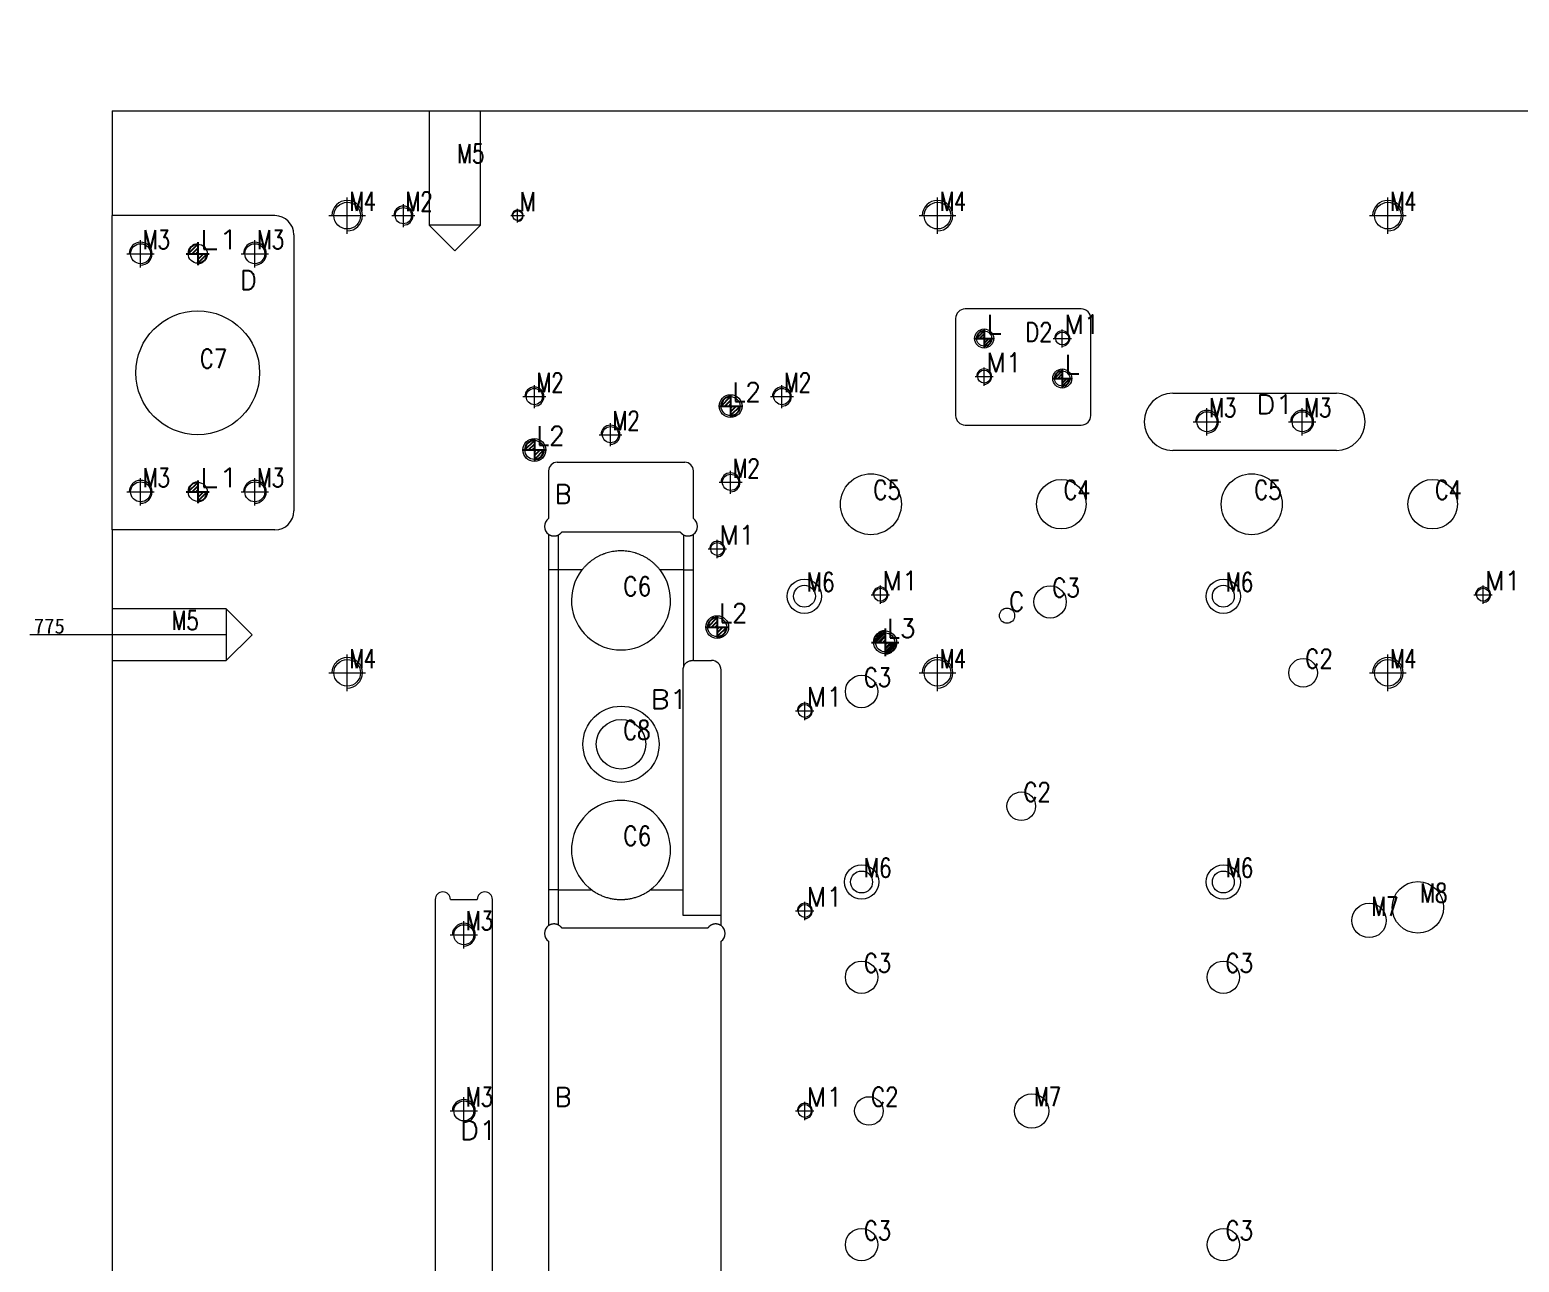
# Model space of a CAD drawing. Header units: millimetres. Extents: x 10479 to 12900, y 31305 to 32703.
# Drawn here: x 10483 to 11265, y 31952 to 32599 of the extents above; entities that cross this region are included whole.
import ezdxf

# ---------------------------------------------------------------- set-up
doc = ezdxf.new("R2010")
doc.units = ezdxf.units.MM
doc.linetypes.add('CENTER', pattern=[0])
doc.linetypes.add('DASHED', pattern=[0])
for name, color, linetype in [('dim', 4, 'Continuous'), ('LP', 7, 'Continuous'), ('LP_O', 40, 'Continuous')]:
    doc.layers.add(name, color=color, linetype=linetype)
doc.styles.add('_PUG_ERP', font='txt')
doc.styles.add('chinesef_fs', font='txt.shx', dxfattribs={"bigfont": 'gbcbig.shx'})
doc.dimstyles.new('_PUG_ERP', dxfattribs={"dimtxt": 8, "dimasz": 1.5, "dimexe": 0.5, "dimexo": 0.5, "dimgap": 0.5, "dimtad": 1, "dimtxsty": '_PUG_ERP', "dimblk": 'CLOSEDBLANK', "dimcen": 0, "dimclrd": 4, "dimclre": 4, "dimclrt": 3, "dimazin": 3, "dimtfac": 1, "dimtmove": 0, "dimatfit": 3, "dimldrblk": 'CLOSEDBLANK', "dimlwd": 9, "dimlwe": 9})

# ---------------------------------------------------------------- blocks, each defined once
blk = doc.blocks.new('*D735')
at = {"layer": 'Defpoints', "color": 0}
for p in [(11926.17, 32556), (11941.17, 32556), (10526.17, 31506)]:
    blk.add_point(p, dxfattribs=at)
at = {"layer": 'dim', "color": 4, "lineweight": 9}
blk.add_line((11926.67, 32556), (11968.72, 32556), dxfattribs=at)
at = {"layer": 'dim', "color": 3, "lineweight": 13, "insert": (11955.19, 32560.5), "char_height": 8, "attachment_point": 5, "style": '_PUG_ERP'}
blk.add_mtext('1050', dxfattribs=at)
blk = doc.blocks.new('_ClosedBlank')
blk = doc.blocks.new('*D738')
at = {"layer": 'Defpoints', "color": 0}
for p in [(11926.17, 32571), (11926.17, 32556), (10526.17, 31506)]:
    blk.add_point(p, dxfattribs=at)
at = {"layer": 'dim', "color": 4, "lineweight": 9}
blk.add_line((11926.17, 32556.5), (11926.17, 32598.55), dxfattribs=at)
at = {"layer": 'dim', "color": 3, "lineweight": 13, "insert": (11921.67, 32585.02), "char_height": 8, "attachment_point": 5, "rotation": 90, "style": '_PUG_ERP'}
blk.add_mtext('1400', dxfattribs=at)
blk = doc.blocks.new('pg_hx_L0')
at = {"color": 230}
for p, q in [((-0.6, 0), (0.6, 0)), ((-0.5, -0.003), (0, 0.497)), ((-0.3, 0), (0, 0.3)), ((-0.1, 0), (0, 0.1)), ((0, 0.6), (0, -0.6)), ((0.5, 0.003), (0, -0.497)), ((0.1, 0), (0, -0.1)), ((0.3, 0), (0, -0.3))]:
    blk.add_line(p, q, dxfattribs=at)
for start, end in [(90, 180), (270, 0)]:
    blk.add_arc((0, 0), 0.5, start, end, dxfattribs=at)
blk = doc.blocks.new('pg_hx_LLL0')
blk.add_blockref('pg_hx_L0', (0, 0))
blk = doc.blocks.new('*D746')
at = {"layer": 'Defpoints', "color": 0}
for p in [(10504.04, 32281), (10586.17, 32281), (10526.17, 31506)]:
    blk.add_point(p, dxfattribs=at)
at = {"layer": 'dim', "color": 4, "lineweight": 9}
blk.add_line((10585.67, 32281), (10482.97, 32281), dxfattribs=at)
at = {"layer": 'dim', "color": 3, "lineweight": 13, "insert": (10493.26, 32285.5), "char_height": 8, "attachment_point": 5, "style": '_PUG_ERP'}
blk.add_mtext('775', dxfattribs=at)

msp = doc.modelspace()

# ---------------------------------------------------------------- linework, layer by layer
at = {"layer": 'LP', "color": 135, "linetype": 'Continuous', "lineweight": 18}
for p, q in [((10526.169, 32556), (11926.169, 32556)), ((10526.169, 32556), (10526.169, 32501)), ((10526.169, 32336), (10526.169, 32501)), ((10526.169, 32336), (10526.169, 31716))]:
    msp.add_line(p, q, dxfattribs=at)
at = {"layer": 'LP', "color": 5, "linetype": 'DASHED', "lineweight": 13, "ltscale": 1.505081}
for p, q in [((10692.666, 32556), (10692.666, 32496)), ((10719.672, 32496), (10719.672, 32556)), ((10692.666, 32496), (10706.169, 32482.497)), ((10719.672, 32496), (10692.666, 32496)), ((10706.169, 32482.497), (10719.672, 32496)), ((10586.169, 32294.503), (10526.169, 32294.503)), ((10599.672, 32281), (10586.169, 32294.503)), ((10586.169, 32294.503), (10586.169, 32267.497)), ((10586.169, 32267.497), (10599.672, 32281)), ((10526.169, 32267.497), (10586.169, 32267.497))]:
    msp.add_line(p, q, dxfattribs=at)
at = {"layer": 'LP', "color": 31, "linetype": 'Continuous', "lineweight": 18}
for p, q in [((10611.669, 32501), (10526.169, 32501)), ((10621.669, 32491), (10621.669, 32346)), ((10969.17, 32447), (10969.17, 32396.05)), ((11035.17, 32452), (10974.17, 32452)), ((11040.17, 32396.05), (11040.17, 32447)), ((10974.17, 32391.05), (11035.17, 32391.05)), ((10755.449, 32367), (10755.449, 32341.952)), ((10759.949, 32371.5), (10826.949, 32371.5)), ((10831.449, 32341.952), (10831.449, 32367)), ((10611.669, 32336), (10526.169, 32336)), ((10755.449, 32333.705), (10755.449, 32128.295)), ((10760.449, 32333.325), (10760.449, 32315)), ((10762.401, 32335), (10824.498, 32335)), ((10826.449, 32315), (10826.449, 32333.325)), ((10831.449, 32267.5), (10831.449, 32333.705)), ((10760.449, 32315), (10755.449, 32315)), ((10826.449, 32315), (10831.449, 32315)), ((10831.449, 32267.5), (10830.969, 32267.5)), ((10831.449, 32267.5), (10840.969, 32267.5)), ((10825.969, 32262.5), (10825.969, 32147)), ((10845.969, 32128.295), (10845.969, 32262.5)), ((10760.449, 32147), (10755.449, 32147)), ((10760.449, 32147), (10760.449, 32128.675)), ((10825.969, 32147), (10825.969, 32133.771)), ((10825.969, 32133.771), (10845.969, 32133.771)), ((10839.018, 32127), (10762.401, 32127)), ((10755.449, 32120.048), (10755.449, 31941.952)), ((10845.969, 31981), (10845.969, 32120.048)), ((10845.969, 31941.952), (10845.969, 31981))]:
    msp.add_line(p, q, dxfattribs=at)
at = {"layer": 'LP', "color": 2, "linetype": 'Continuous', "lineweight": 18}
for p, q in [((11083.169, 32407.784), (11169.169, 32407.784)), ((11169.169, 32377.784), (11083.169, 32377.784)), ((10695.899, 32142.02), (10695.899, 31919.98)), ((10703.899, 32142.02), (10717.939, 32142.02)), ((10725.939, 31919.98), (10725.939, 32142.02))]:
    msp.add_line(p, q, dxfattribs=at)
at = {"layer": 'LP', "color": 155, "linetype": 'Continuous', "lineweight": 18}
for p, q in [((10772.955, 32315), (10760.449, 32315)), ((10760.449, 32315), (10760.449, 32147)), ((10826.449, 32315), (10813.943, 32315)), ((10826.449, 32264.638), (10826.449, 32315)), ((10760.449, 32147), (10778.119, 32147)), ((10808.779, 32147), (10825.969, 32147))]:
    msp.add_line(p, q, dxfattribs=at)
at = {"layer": 'LP', "color": 30, "linetype": 'DASHED', "lineweight": 13, "ltscale": 1.505081}
for centre, radius in [((10649.669, 32501), 7.003), ((10959.669, 32501), 7.003), ((11196.169, 32501), 7.003), ((10984.17, 32436.5), 5), ((11025.17, 32415.5), 5), ((10850.999, 32401), 6), ((10747.949, 32378), 6), ((10889.785, 32301.2), 9), ((11109.785, 32301.2), 9), ((10843.969, 32284.997), 6), ((10649.669, 32261), 7.003), ((10959.669, 32261), 7.003), ((11196.169, 32261), 7.003), ((10793.449, 32223.5), 20), ((10919.785, 32151.2), 9), ((11109.785, 32151.2), 9)]:
    msp.add_circle(centre, radius, dxfattribs=at)
at = {"layer": 'LP', "color": 42, "linetype": 'Continuous', "lineweight": 18}
for centre, radius in [((10679.151, 32501), 4.253), ((10739.151, 32501), 2.603), ((10541.169, 32481), 5.253), ((10601.169, 32481), 5.253), ((10571.169, 32418.5), 32.5), ((11025.17, 32436.5), 3.403), ((10984.17, 32416.5), 3.403), ((10747.949, 32406), 4.253), ((10877.949, 32406), 4.253), ((11101.169, 32392.784), 5.253), ((11151.169, 32392.784), 5.253), ((10787.949, 32386), 4.253), ((10541.169, 32356), 5.253), ((10601.169, 32356), 5.253), ((10850.999, 32360.995), 4.253), ((10924.669, 32349.514), 16), ((11024.669, 32349.514), 13), ((11124.669, 32349.514), 16), ((11219.669, 32349.514), 13), ((10843.969, 32326), 3.403), ((10889.785, 32301.2), 5.753), ((10929.694, 32302.011), 3.403), ((11018.8, 32298.243), 8.5), ((11109.785, 32301.2), 5.753), ((11246.164, 32302.011), 3.403), ((10996.167, 32291), 4), ((11151.669, 32260.996), 7.5), ((10919.785, 32251.2), 8.5), ((10889.969, 32241.001), 3.403), ((10793.449, 32223.5), 13), ((11003.635, 32191), 7.5), ((10919.785, 32151.2), 5.753), ((11109.785, 32151.2), 5.753), ((11211.92, 32137.877), 13.504), ((11186.321, 32131), 9.004), ((10889.969, 32136), 3.403), ((10710.899, 32123.5), 5.253), ((10919.785, 32101.2), 8.5), ((11109.785, 32101.2), 8.5), ((10923.635, 32031), 7.5), ((11009.151, 32031), 9.004), ((10710.899, 32031), 5.253), ((10889.969, 32031), 3.403), ((10919.785, 31960.8), 8.5), ((11109.785, 31960.8), 8.5)]:
    msp.add_circle(centre, radius, dxfattribs=at)
at = {"layer": 'LP', "color": 30, "linetype": 'DASHED', "lineweight": 13, "ltscale": 1.505081}
for centre in [(10649.669, 32501), (10959.669, 32501), (11196.169, 32501), (10649.669, 32261), (10959.669, 32261), (11196.169, 32261)]:
    msp.add_arc(centre, 8, 270, 180, dxfattribs=at)
at = {"layer": 'LP', "color": 31, "linetype": 'Continuous', "lineweight": 18}
for centre, radius, start, end in [((10611.669, 32491), 10, 0, 90), ((10974.17, 32447), 5, 90, 180), ((11035.17, 32447), 5, 0, 90), ((10974.17, 32396.05), 5, 180, 270), ((11035.17, 32396.05), 5, 270, 0), ((10759.949, 32367), 4.5, 90, 180), ((10826.949, 32367), 4.5, 0, 90), ((10611.669, 32346), 10, 270, 0), ((10758.278, 32337.828), 5, 124.449912, 235.550088), ((10828.621, 32337.828), 5, 304.449902, 55.550098), ((10793.449, 32299), 26, 142.020128, 37.979872), ((10840.969, 32262.5), 5, 0, 90), ((10830.969, 32262.5), 5, 154.688935, 180), ((10793.449, 32168), 26, 306.128927, 233.871073), ((10758.278, 32124.172), 5, 124.449902, 235.550098), ((10843.141, 32124.172), 5, 304.449902, 55.550098)]:
    msp.add_arc(centre, radius, start, end, dxfattribs=at)
at = {"layer": 'LP', "color": 42, "linetype": 'Continuous', "lineweight": 13}
for centre, radius in [((10679.151, 32501), 5), ((10739.151, 32501), 3), ((10541.169, 32481), 6), ((10601.169, 32481), 6), ((11025.17, 32436.5), 4), ((10984.17, 32416.5), 4), ((10747.949, 32406), 5), ((10877.949, 32406), 5), ((11101.169, 32392.784), 6), ((11151.169, 32392.784), 6), ((10787.949, 32386), 5), ((10541.169, 32356), 6), ((10601.169, 32356), 6), ((10850.999, 32360.995), 5), ((10843.969, 32326), 4), ((10929.694, 32302.011), 4), ((11246.164, 32302.011), 4), ((10889.969, 32241.001), 4), ((10889.969, 32136), 4), ((10710.899, 32123.5), 6), ((10710.899, 32031), 6), ((10889.969, 32031), 4)]:
    msp.add_arc(centre, radius, 270, 180, dxfattribs=at)
at = {"layer": 'LP', "color": 2, "linetype": 'Continuous', "lineweight": 18}
for centre, radius, start, end in [((11083.169, 32392.784), 15, 90, 180), ((11169.169, 32392.784), 15, 0, 90), ((11083.169, 32392.784), 15, 180, 270), ((11169.169, 32392.784), 15, 270, 0), ((10699.899, 32142.02), 4, 0, 179.999999), ((10721.939, 32142.02), 4, 0, 179.999956)]:
    msp.add_arc(centre, radius, start, end, dxfattribs=at)
at = {"layer": 'LP', "color": 31, "linetype": 'Continuous', "lineweight": 18}
for points, knots in [([(10755.449, 32333.705), (10755.449, 32333.705), (10755.455, 32333.701), (10755.481, 32333.683), (10755.501, 32333.67), (10755.555, 32333.635), (10755.589, 32333.613), (10755.652, 32333.573), (10755.675, 32333.559), (10755.712, 32333.537), (10755.725, 32333.529), (10755.753, 32333.513), (10755.767, 32333.504), (10755.84, 32333.462), (10755.907, 32333.425), (10756.056, 32333.348), (10756.139, 32333.308), (10756.321, 32333.226), (10756.421, 32333.185), (10756.636, 32333.104), (10756.752, 32333.065), (10756.906, 32333.02), (10756.938, 32333.011), (10757.002, 32332.994), (10757.099, 32332.969), (10757.199, 32332.946), (10757.403, 32332.904), (10757.545, 32332.88), (10757.837, 32332.846), (10757.987, 32332.834), (10758.295, 32332.826), (10758.452, 32332.829), (10758.69, 32332.845), (10758.77, 32332.852), (10758.929, 32332.87), (10759.009, 32332.882), (10759.247, 32332.921), (10759.404, 32332.954), (10759.714, 32333.037), (10759.867, 32333.085), (10760.164, 32333.195), (10760.309, 32333.257), (10760.449, 32333.325)], [0, 0, 0, 0, 0.0625, 0.0625, 0.125, 0.125, 0.1875, 0.1875, 0.21875, 0.21875, 0.234375, 0.234375, 0.25, 0.25, 0.3125, 0.3125, 0.375, 0.375, 0.4375, 0.4375, 0.5, 0.5, 0.515625, 0.515625, 0.53125, 0.5625, 0.5625, 0.625, 0.625, 0.6875, 0.6875, 0.75, 0.75, 0.78125, 0.78125, 0.8125, 0.8125, 0.875, 0.875, 0.9375, 0.9375, 1, 1, 1, 1]), ([(10760.449, 32333.325), (10760.565, 32333.38), (10760.671, 32333.437), (10760.869, 32333.551), (10760.961, 32333.608), (10761.09, 32333.694), (10761.131, 32333.723), (10761.211, 32333.779), (10761.25, 32333.807), (10761.36, 32333.89), (10761.428, 32333.945), (10761.553, 32334.05), (10761.611, 32334.101), (10761.718, 32334.199), (10761.767, 32334.247), (10761.858, 32334.338), (10761.9, 32334.382), (10761.959, 32334.445), (10761.977, 32334.465), (10762.013, 32334.505), (10762.03, 32334.524), (10762.113, 32334.619), (10762.166, 32334.685), (10762.256, 32334.799), (10762.291, 32334.846), (10762.347, 32334.923), (10762.367, 32334.952), (10762.394, 32334.99), (10762.401, 32335), (10762.401, 32335)], [0, 0, 0, 0, 0.0625239, 0.0625239, 0.1250477, 0.1250477, 0.1563097, 0.1563097, 0.1875716, 0.1875716, 0.2500955, 0.2500955, 0.3126193, 0.3126193, 0.3751432, 0.3751432, 0.4376671, 0.4376671, 0.468929, 0.468929, 0.5001909, 0.5001909, 0.6252387, 0.6252387, 0.7502864, 0.7502864, 0.8753341, 0.8753341, 1, 1, 1, 1]), ([(10824.498, 32335), (10824.498, 32335), (10824.504, 32334.99), (10824.531, 32334.952), (10824.551, 32334.923), (10824.607, 32334.847), (10824.642, 32334.799), (10824.731, 32334.686), (10824.784, 32334.621), (10824.882, 32334.509), (10824.917, 32334.469), (10824.975, 32334.406), (10824.996, 32334.385), (10825.038, 32334.341), (10825.06, 32334.318), (10825.129, 32334.249), (10825.179, 32334.201), (10825.286, 32334.102), (10825.344, 32334.051), (10825.439, 32333.971), (10825.472, 32333.944), (10825.54, 32333.89), (10825.576, 32333.862), (10825.686, 32333.779), (10825.765, 32333.723), (10825.936, 32333.609), (10826.028, 32333.552), (10826.226, 32333.438), (10826.333, 32333.381), (10826.449, 32333.325)], [0, 0, 0, 0, 0.125, 0.125, 0.25, 0.25, 0.375, 0.375, 0.5, 0.5, 0.5625, 0.5625, 0.59375, 0.59375, 0.625, 0.625, 0.6875, 0.6875, 0.75, 0.75, 0.78125, 0.78125, 0.8125, 0.8125, 0.875, 0.875, 0.9375, 0.9375, 1, 1, 1, 1]), ([(10826.449, 32333.325), (10826.589, 32333.257), (10826.734, 32333.195), (10827.032, 32333.085), (10827.184, 32333.037), (10827.493, 32332.955), (10827.806, 32332.887), (10828.124, 32332.851), (10828.361, 32332.835), (10828.44, 32332.831), (10828.558, 32332.829), (10828.597, 32332.828), (10828.675, 32332.829), (10828.714, 32332.829), (10828.908, 32332.834), (10829.059, 32332.846), (10829.351, 32332.88), (10829.492, 32332.903), (10829.763, 32332.959), (10829.892, 32332.991), (10830.137, 32333.062), (10830.253, 32333.101), (10830.416, 32333.162), (10830.469, 32333.182), (10830.545, 32333.213), (10830.569, 32333.224), (10830.618, 32333.245), (10830.642, 32333.255), (10830.758, 32333.307), (10830.841, 32333.348), (10830.991, 32333.425), (10831.057, 32333.462), (10831.173, 32333.528), (10831.223, 32333.559), (10831.307, 32333.611), (10831.342, 32333.634), (10831.376, 32333.656), (10831.382, 32333.66), (10831.394, 32333.668), (10831.411, 32333.679), (10831.423, 32333.688), (10831.443, 32333.701), (10831.449, 32333.705), (10831.449, 32333.705)], [0, 0, 0, 0, 0.062513, 0.062513, 0.125026, 0.125026, 0.187539, 0.250052, 0.250052, 0.2813085, 0.2813085, 0.2969367, 0.2969367, 0.312565, 0.312565, 0.375078, 0.375078, 0.437591, 0.437591, 0.500104, 0.500104, 0.562617, 0.562617, 0.5938735, 0.5938735, 0.6095017, 0.6095017, 0.62513, 0.62513, 0.687643, 0.687643, 0.7501559, 0.7501559, 0.8126689, 0.8126689, 0.8751819, 0.8751819, 0.8908102, 0.8908102, 0.9064384, 0.9376949, 0.9376949, 1, 1, 1, 1]), ([(10813.943, 32315), (10813.635, 32315.395), (10813.317, 32315.778), (10812.664, 32316.523), (10812.328, 32316.884), (10811.638, 32317.585), (10811.284, 32317.925), (10810.559, 32318.583), (10810.187, 32318.902), (10809.425, 32319.519), (10809.035, 32319.816), (10808.536, 32320.175), (10808.436, 32320.247), (10808.234, 32320.388), (10808.132, 32320.458), (10807.826, 32320.665), (10807.62, 32320.8), (10806.999, 32321.195), (10806.579, 32321.446), (10805.728, 32321.923), (10805.297, 32322.149), (10804.422, 32322.576), (10803.979, 32322.777), (10803.08, 32323.156), (10802.624, 32323.332), (10801.93, 32323.579), (10801.581, 32323.698), (10801.228, 32323.809), (10800.992, 32323.882), (10800.874, 32323.918), (10800.281, 32324.091), (10799.804, 32324.216), (10798.848, 32324.438), (10797.887, 32324.633), (10796.918, 32324.772), (10795.944, 32324.885), (10795.455, 32324.927), (10794.473, 32324.984), (10793.98, 32324.999), (10793.237, 32325), (10792.864, 32324.996), (10792.428, 32324.98), (10792.241, 32324.972), (10792.116, 32324.966), (10792.054, 32324.963), (10791.492, 32324.931), (10790.997, 32324.889), (10790.013, 32324.777), (10789.525, 32324.707), (10788.556, 32324.54), (10787.593, 32324.346), (10786.17, 32323.975), (10785.235, 32323.673), (10784.654, 32323.468), (10784.538, 32323.426), (10784.307, 32323.34), (10783.961, 32323.209), (10783.619, 32323.071), (10782.941, 32322.787), (10782.496, 32322.585), (10781.619, 32322.158), (10781.188, 32321.933), (10780.338, 32321.457), (10779.919, 32321.208), (10779.095, 32320.684), (10778.689, 32320.41), (10778.09, 32319.98), (10777.892, 32319.834), (10777.647, 32319.647), (10777.598, 32319.609), (10777.5, 32319.533), (10777.451, 32319.495), (10777.305, 32319.381), (10776.821, 32318.996), (10776.353, 32318.595), (10775.622, 32317.932), (10775.266, 32317.591), (10774.573, 32316.887), (10774.236, 32316.525), (10773.581, 32315.778), (10773.263, 32315.395), (10772.955, 32315)], [0, 0, 0, 0, 0.03125, 0.03125, 0.0625, 0.0625, 0.09375, 0.09375, 0.125, 0.125, 0.15625, 0.15625, 0.1640625, 0.1640625, 0.171875, 0.171875, 0.1875, 0.1875, 0.21875, 0.21875, 0.25, 0.25, 0.28125, 0.28125, 0.3125, 0.3125, 0.328125, 0.3359375, 0.3359375, 0.34375, 0.34375, 0.375, 0.375, 0.40625, 0.4375, 0.4375, 0.46875, 0.46875, 0.5, 0.5, 0.515625, 0.5234375, 0.5273437, 0.5273437, 0.53125, 0.53125, 0.5625, 0.5625, 0.59375, 0.59375, 0.625, 0.65625, 0.6875, 0.6875, 0.6953125, 0.6953125, 0.703125, 0.71875, 0.71875, 0.75, 0.75, 0.78125, 0.78125, 0.8125, 0.8125, 0.84375, 0.84375, 0.859375, 0.859375, 0.8632812, 0.8632812, 0.8671875, 0.8671875, 0.875, 0.90625, 0.90625, 0.9375, 0.9375, 0.96875, 0.96875, 1, 1, 1, 1]), ([(10826.449, 32264.638), (10826.51, 32264.766), (10826.575, 32264.89), (10826.716, 32265.132), (10826.791, 32265.25), (10826.951, 32265.479), (10827.036, 32265.59), (10827.17, 32265.751), (10827.216, 32265.804), (10827.287, 32265.882), (10827.311, 32265.908), (10827.359, 32265.959), (10827.48, 32266.085), (10827.606, 32266.203), (10827.814, 32266.381), (10827.92, 32266.465), (10828.138, 32266.623), (10828.25, 32266.698), (10828.392, 32266.785), (10828.42, 32266.802), (10828.478, 32266.835), (10828.563, 32266.884), (10828.649, 32266.93), (10828.934, 32267.074), (10829.159, 32267.167), (10829.407, 32267.25), (10829.434, 32267.259), (10829.489, 32267.276), (10829.516, 32267.284), (10829.598, 32267.309), (10829.651, 32267.323), (10829.808, 32267.365), (10829.909, 32267.387), (10830.104, 32267.426), (10830.198, 32267.441), (10830.333, 32267.46), (10830.377, 32267.465), (10830.463, 32267.474), (10830.504, 32267.479), (10830.626, 32267.489), (10830.701, 32267.493), (10830.843, 32267.499), (10830.909, 32267.5), (10830.969, 32267.5)], [0, 0, 0, 0, 0.0625, 0.0625, 0.125, 0.125, 0.1875, 0.1875, 0.21875, 0.21875, 0.234375, 0.234375, 0.25, 0.3125, 0.3125, 0.375, 0.375, 0.4375, 0.4375, 0.453125, 0.453125, 0.46875, 0.5, 0.5, 0.625, 0.625, 0.640625, 0.640625, 0.65625, 0.65625, 0.6875, 0.6875, 0.75, 0.75, 0.8125, 0.8125, 0.84375, 0.84375, 0.875, 0.875, 0.9375, 0.9375, 1, 1, 1, 1]), ([(10778.119, 32147), (10778.678, 32146.593), (10779.247, 32146.211), (10780.408, 32145.497), (10780.999, 32145.164), (10782.204, 32144.548), (10782.817, 32144.264), (10784.066, 32143.743), (10784.701, 32143.506), (10785.994, 32143.082), (10786.652, 32142.895), (10787.405, 32142.712), (10787.489, 32142.692), (10787.657, 32142.653), (10787.908, 32142.596), (10788.496, 32142.472), (10789.001, 32142.381), (10790.012, 32142.219), (10791.365, 32142.057), (10792.725, 32142.001), (10794.089, 32141.999), (10794.772, 32142.025), (10795.63, 32142.091), (10795.802, 32142.106), (10796.145, 32142.14), (10796.316, 32142.158), (10796.829, 32142.218), (10797.169, 32142.265), (10798.183, 32142.425), (10798.851, 32142.558), (10800.174, 32142.876), (10800.829, 32143.06), (10802.124, 32143.48), (10802.764, 32143.716), (10803.556, 32144.044), (10803.793, 32144.145), (10804.029, 32144.25), (10804.186, 32144.32), (10804.264, 32144.356), (10804.655, 32144.536), (10804.965, 32144.687), (10805.882, 32145.155), (10806.48, 32145.491), (10807.65, 32146.21), (10808.221, 32146.593), (10808.779, 32147)], [0, 0, 0, 0, 0.0625, 0.0625, 0.125, 0.125, 0.1875, 0.1875, 0.25, 0.25, 0.3125, 0.3125, 0.3203125, 0.3203125, 0.328125, 0.34375, 0.375, 0.375, 0.4375, 0.5, 0.5, 0.5625, 0.5625, 0.578125, 0.578125, 0.59375, 0.59375, 0.625, 0.625, 0.6875, 0.6875, 0.75, 0.75, 0.8125, 0.8125, 0.828125, 0.8359375, 0.8359375, 0.84375, 0.84375, 0.875, 0.875, 0.9375, 0.9375, 1, 1, 1, 1]), ([(10760.449, 32128.675), (10760.309, 32128.743), (10760.164, 32128.805), (10759.867, 32128.915), (10759.714, 32128.963), (10759.405, 32129.045), (10759.092, 32129.113), (10758.775, 32129.149), (10758.537, 32129.165), (10758.458, 32129.169), (10758.341, 32129.171), (10758.301, 32129.172), (10758.223, 32129.171), (10758.184, 32129.171), (10757.99, 32129.166), (10757.839, 32129.154), (10757.547, 32129.12), (10757.406, 32129.097), (10757.135, 32129.041), (10757.006, 32129.009), (10756.761, 32128.938), (10756.645, 32128.899), (10756.482, 32128.838), (10756.43, 32128.818), (10756.354, 32128.787), (10756.329, 32128.776), (10756.28, 32128.755), (10756.257, 32128.745), (10756.141, 32128.693), (10756.057, 32128.652), (10755.908, 32128.575), (10755.841, 32128.538), (10755.725, 32128.472), (10755.676, 32128.441), (10755.591, 32128.389), (10755.557, 32128.366), (10755.522, 32128.344), (10755.516, 32128.34), (10755.504, 32128.332), (10755.488, 32128.321), (10755.475, 32128.312), (10755.456, 32128.299), (10755.449, 32128.295), (10755.449, 32128.295)], [0, 0, 0, 0, 0.062513, 0.062513, 0.125026, 0.125026, 0.187539, 0.250052, 0.250052, 0.2813085, 0.2813085, 0.2969367, 0.2969367, 0.3125649, 0.3125649, 0.3750779, 0.3750779, 0.4375909, 0.4375909, 0.5001039, 0.5001039, 0.5626169, 0.5626169, 0.5938734, 0.5938734, 0.6095016, 0.6095016, 0.6251299, 0.6251299, 0.6876429, 0.6876429, 0.7501559, 0.7501559, 0.8126689, 0.8126689, 0.8751818, 0.8751818, 0.8908101, 0.8908101, 0.9064383, 0.9376948, 0.9376948, 1, 1, 1, 1]), ([(10762.401, 32127), (10762.401, 32127), (10762.394, 32127.01), (10762.367, 32127.048), (10762.347, 32127.077), (10762.292, 32127.153), (10762.256, 32127.201), (10762.168, 32127.314), (10762.114, 32127.379), (10762.017, 32127.491), (10761.981, 32127.531), (10761.923, 32127.594), (10761.903, 32127.615), (10761.86, 32127.659), (10761.838, 32127.682), (10761.769, 32127.751), (10761.72, 32127.799), (10761.612, 32127.898), (10761.554, 32127.949), (10761.459, 32128.029), (10761.426, 32128.056), (10761.358, 32128.11), (10761.323, 32128.138), (10761.212, 32128.221), (10761.133, 32128.277), (10760.962, 32128.391), (10760.87, 32128.448), (10760.672, 32128.562), (10760.565, 32128.619), (10760.449, 32128.675)], [0, 0, 0, 0, 0.125, 0.125, 0.25, 0.25, 0.375, 0.375, 0.5, 0.5, 0.5625, 0.5625, 0.59375, 0.59375, 0.625, 0.625, 0.6875, 0.6875, 0.75, 0.75, 0.78125, 0.78125, 0.8125, 0.8125, 0.875, 0.875, 0.9375, 0.9375, 1, 1, 1, 1]), ([(10845.969, 32128.295), (10845.897, 32128.344), (10845.821, 32128.394), (10845.658, 32128.493), (10845.572, 32128.542), (10845.387, 32128.64), (10845.289, 32128.688), (10845.077, 32128.783), (10844.966, 32128.828), (10844.73, 32128.914), (10844.605, 32128.954), (10844.44, 32129), (10844.407, 32129.009), (10844.339, 32129.026), (10844.304, 32129.034), (10844.2, 32129.059), (10844.13, 32129.073), (10843.914, 32129.114), (10843.766, 32129.135), (10843.573, 32129.153), (10843.534, 32129.156), (10843.457, 32129.162), (10843.418, 32129.164), (10843.301, 32129.17), (10843.146, 32129.173), (10842.991, 32129.17), (10842.874, 32129.165), (10842.836, 32129.162), (10842.758, 32129.157), (10842.719, 32129.154), (10842.526, 32129.136), (10842.377, 32129.115), (10842.161, 32129.075), (10842.09, 32129.06), (10841.985, 32129.036), (10841.951, 32129.028), (10841.883, 32129.011), (10841.849, 32129.002), (10841.684, 32128.957), (10841.56, 32128.917), (10841.382, 32128.853), (10841.325, 32128.831), (10841.241, 32128.797), (10841.213, 32128.785), (10841.158, 32128.762), (10841.131, 32128.75), (10840.999, 32128.691), (10840.901, 32128.643), (10840.716, 32128.546), (10840.63, 32128.496), (10840.467, 32128.398), (10840.391, 32128.348), (10840.301, 32128.287), (10840.283, 32128.275), (10840.248, 32128.25), (10840.231, 32128.238), (10840.181, 32128.202), (10840.148, 32128.177), (10840.054, 32128.106), (10839.996, 32128.059), (10839.887, 32127.968), (10839.836, 32127.924), (10839.74, 32127.838), (10839.696, 32127.796), (10839.571, 32127.675), (10839.499, 32127.599), (10839.42, 32127.512), (10839.405, 32127.495), (10839.376, 32127.462), (10839.362, 32127.446), (10839.321, 32127.398), (10839.296, 32127.368), (10839.227, 32127.284), (10839.188, 32127.235), (10839.124, 32127.15), (10839.098, 32127.114), (10839.057, 32127.057), (10839.042, 32127.036), (10839.023, 32127.007), (10839.018, 32127), (10839.018, 32127)], [0, 0, 0, 0, 0.0312508, 0.0312508, 0.0625016, 0.0625016, 0.0937524, 0.0937524, 0.1250032, 0.1250032, 0.156254, 0.156254, 0.1640667, 0.1640667, 0.1718794, 0.1718794, 0.1875048, 0.1875048, 0.2187556, 0.2187556, 0.2265683, 0.2265683, 0.234381, 0.234381, 0.2500064, 0.2656318, 0.2656318, 0.2734445, 0.2734445, 0.2812572, 0.2812572, 0.312508, 0.312508, 0.3281334, 0.3281334, 0.3359462, 0.3359462, 0.3437589, 0.3437589, 0.3750097, 0.3750097, 0.3906351, 0.3906351, 0.3984478, 0.3984478, 0.4062605, 0.4062605, 0.4375113, 0.4375113, 0.4687621, 0.4687621, 0.5000129, 0.5000129, 0.5078256, 0.5078256, 0.5156383, 0.5156383, 0.5312637, 0.5312637, 0.5625145, 0.5625145, 0.5937653, 0.5937653, 0.6250161, 0.6250161, 0.6875177, 0.6875177, 0.7031431, 0.7031431, 0.7187685, 0.7187685, 0.7500193, 0.7500193, 0.8125209, 0.8125209, 0.8750225, 0.8750225, 0.9375241, 0.9375241, 1, 1, 1, 1])]:
    msp.add_open_spline(points, degree=3, knots=knots, dxfattribs=at)
at = {"layer": 'LP_O', "linetype": 'CENTER', "lineweight": 13, "ltscale": 1.505081}
for p, q in [((10649.669, 32491.4), (10649.669, 32510.6)), ((10959.669, 32491.4), (10959.669, 32510.6)), ((11196.169, 32491.4), (11196.169, 32510.6)), ((10640.069, 32501), (10659.269, 32501)), ((10673.151, 32501), (10685.151, 32501)), ((10679.151, 32495), (10679.151, 32507)), ((10735.551, 32501), (10742.751, 32501)), ((10739.151, 32497.4), (10739.151, 32504.6)), ((10950.069, 32501), (10969.269, 32501)), ((11186.569, 32501), (11205.769, 32501)), ((10541.169, 32473.8), (10541.169, 32488.2)), ((10601.169, 32473.8), (10601.169, 32488.2)), ((10533.969, 32481), (10548.369, 32481)), ((10593.969, 32481), (10608.369, 32481)), ((11025.17, 32431.7), (11025.17, 32441.3)), ((11020.37, 32436.5), (11029.97, 32436.5)), ((10984.17, 32411.7), (10984.17, 32421.3)), ((10979.37, 32416.5), (10988.97, 32416.5)), ((10741.949, 32406), (10753.949, 32406)), ((10747.949, 32400), (10747.949, 32412)), ((10871.949, 32406), (10883.949, 32406)), ((10877.949, 32400), (10877.949, 32412)), ((11101.169, 32385.584), (11101.169, 32399.984)), ((11151.169, 32385.584), (11151.169, 32399.984)), ((10787.949, 32380), (10787.949, 32392)), ((11093.969, 32392.784), (11108.369, 32392.784)), ((11143.969, 32392.784), (11158.369, 32392.784)), ((10781.949, 32386), (10793.949, 32386)), ((10850.999, 32354.995), (10850.999, 32366.995)), ((10541.169, 32348.8), (10541.169, 32363.2)), ((10601.169, 32348.8), (10601.169, 32363.2)), ((10844.999, 32360.995), (10856.999, 32360.995)), ((10533.969, 32356), (10548.369, 32356)), ((10593.969, 32356), (10608.369, 32356)), ((10843.969, 32321.2), (10843.969, 32330.8)), ((10839.169, 32326), (10848.769, 32326)), ((10929.694, 32297.211), (10929.694, 32306.811)), ((11246.164, 32297.211), (11246.164, 32306.811)), ((10924.894, 32302.011), (10934.494, 32302.011)), ((11241.364, 32302.011), (11250.964, 32302.011)), ((10649.669, 32251.4), (10649.669, 32270.6)), ((10959.669, 32251.4), (10959.669, 32270.6)), ((11196.169, 32251.4), (11196.169, 32270.6)), ((10640.069, 32261), (10659.269, 32261)), ((10950.069, 32261), (10969.269, 32261)), ((11186.569, 32261), (11205.769, 32261)), ((10889.969, 32236.201), (10889.969, 32245.801)), ((10885.169, 32241.001), (10894.769, 32241.001)), ((10889.969, 32131.2), (10889.969, 32140.8)), ((10885.169, 32136), (10894.769, 32136)), ((10710.899, 32116.3), (10710.899, 32130.7)), ((10703.699, 32123.5), (10718.099, 32123.5)), ((10710.899, 32023.8), (10710.899, 32038.2)), ((10703.699, 32031), (10718.099, 32031)), ((10885.169, 32031), (10894.769, 32031)), ((10889.969, 32026.2), (10889.969, 32035.8))]:
    msp.add_line(p, q, dxfattribs=at)
at = {"layer": 'LP_O', "linetype": 'Continuous', "lineweight": 18}
for centre, radius in [((10571.169, 32481), 5), ((10984.17, 32436.5), 4), ((11025.17, 32415.5), 4), ((10850.999, 32401), 5), ((10747.949, 32378), 5), ((10571.169, 32356), 5), ((10843.969, 32284.997), 5), ((10932.17, 32277), 5)]:
    msp.add_circle(centre, radius, dxfattribs=at)
at = {"layer": 'LP_O', "linetype": 'DASHED', "lineweight": 13, "ltscale": 1.505081}
msp.add_circle((10932.17, 32277), 6, dxfattribs=at)

# ---------------------------------------------------------------- block references
at = {"layer": 'LP', "lineweight": 13, "ltscale": 1.505081}
for p, xscale, yscale, zscale in [((10571.169, 32481), 10, 10, 10), ((10984.17, 32436.5), 8, 8, 8), ((11025.17, 32415.5), 8, 8, 8), ((10850.999, 32401), 10, 10, 10), ((10747.949, 32378), 10, 10, 10), ((10571.169, 32356), 10, 10, 10), ((10843.969, 32284.997), 10, 10, 10), ((10932.17, 32277), 12, 12, 12), ((10932.17, 32277), 10, 10, 10)]:
    msp.add_blockref('pg_hx_LLL0', p, dxfattribs=dict(at, xscale=xscale, yscale=yscale, zscale=zscale))

# ---------------------------------------------------------------- texts
at = {"layer": 'dim', "color": 4, "lineweight": 13, "style": 'chinesef_fs'}
for s, width, p in [('M5', 0.7599, (10707.401, 32528.513)), ('M4', 0.7404, (10650.761, 32503.443)), ('M2', 0.7599, (10680.183, 32503.414)), ('M', 0.8408, (10740.143, 32503.394)), ('M4', 0.7404, (10960.761, 32503.443)), ('M4', 0.7404, (11197.261, 32503.443)), ('M3', 0.7599, (10542.221, 32483.424)), ('L1', 1.3125, (10572.201, 32483.414)), ('M3', 0.7599, (10602.221, 32483.424)), ('D', 0.9609, (10593.461, 32462.114)), ('L', 1.1211, (10985.202, 32438.913)), ('D2', 0.825, (11005.602, 32434.859)), ('M1', 0.9957, (11026.182, 32438.903)), ('C7', 0.825, (10572.207, 32420.917)), ('M1', 0.9957, (10985.182, 32418.903)), ('L', 1.1211, (11026.202, 32417.913)), ('M2', 0.7599, (10748.981, 32408.413)), ('L2', 0.9315, (10852.051, 32403.423)), ('M2', 0.7599, (10878.981, 32408.413)), ('D1', 1.1106, (11127.101, 32396.902)), ('M2', 0.7599, (10788.981, 32388.413)), ('M3', 0.7599, (11102.221, 32395.207)), ('M3', 0.7599, (11152.221, 32395.207)), ('L2', 0.9315, (10749.001, 32380.423)), ('M3', 0.7599, (10542.221, 32358.424)), ('L1', 1.3125, (10572.201, 32358.414)), ('M3', 0.7599, (10602.221, 32358.424)), ('M2', 0.7599, (10852.031, 32363.408)), ('B', 0.9609, (10758.698, 32349.819)), ('C5', 0.825, (10925.921, 32352.038)), ('C4', 0.8021, (11025.861, 32352.008)), ('C5', 0.825, (11125.921, 32352.038)), ('C4', 0.8021, (11220.861, 32352.008)), ('M1', 0.9957, (10844.981, 32328.403)), ('M6', 0.7804, (10890.897, 32303.653)), ('M1', 0.9957, (10930.706, 32304.414)), ('M6', 0.7804, (11110.897, 32303.653)), ('M1', 0.9957, (11247.177, 32304.414)), ('C6', 0.8493, (10794.487, 32301.416)), ('C3', 0.825, (11019.903, 32300.691)), ('L2', 0.9315, (10845.021, 32287.42)), ('C', 0.8969, (10997.179, 32293.403)), ('M5', 0.7599, (10557.401, 32283.513)), ('L3', 0.9315, (10933.223, 32279.423)), ('M4', 0.7404, (10650.761, 32263.443)), ('M4', 0.7404, (10960.761, 32263.443)), ('C2', 0.825, (11152.751, 32263.434)), ('M4', 0.7404, (11197.261, 32263.443)), ('C3', 0.825, (10920.887, 32253.648)), ('B1', 1.1106, (10808.93, 32242.138)), ('M1', 0.9957, (10890.981, 32243.404)), ('C8', 0.825, (10794.487, 32225.916)), ('C2', 0.825, (11004.718, 32193.438)), ('C6', 0.8493, (10794.487, 32170.416)), ('M6', 0.7804, (10920.897, 32153.653)), ('M6', 0.7804, (11110.897, 32153.653)), ('M1', 0.9957, (10890.981, 32138.403)), ('M8', 0.7599, (11213.123, 32140.375)), ('M7', 0.7599, (11187.434, 32133.453)), ('M3', 0.7599, (10711.951, 32125.923)), ('C3', 0.825, (10920.887, 32103.648)), ('C3', 0.825, (11110.887, 32103.648)), ('M3', 0.7599, (10711.951, 32033.423)), ('B', 0.9609, (10758.698, 32033.363)), ('M1', 0.9957, (10890.981, 32033.403)), ('C2', 0.825, (10924.718, 32033.438)), ('M7', 0.7599, (11010.264, 32033.453)), ('D1', 1.1106, (10708.831, 32015.813)), ('C3', 0.825, (10920.887, 31963.248)), ('C3', 0.825, (11110.887, 31963.248))]:
    msp.add_text(s, height=10, dxfattribs=dict(at, width=width)).set_placement(p)

# ---------------------------------------------------------------- dimensions: what is measured, and where the dimension line sits
at = {"layer": 'dim', "lineweight": 13}
for feature_location, offset, dtype, picture, middle in [((11926.169, 32556), (0, 15), 1, '*D738', (11921.669, 32585.024)), ((11926.169, 32556), (15, 0), 0, '*D735', (11955.193, 32560.5)), ((10586.169, 32281), (-82.128, 0), 0, '*D746', (10493.255, 32285.5))]:
    dim = msp.add_ordinate_dim(feature_location=feature_location, offset=offset, dtype=dtype, origin=(10526.169, 31506), dimstyle='_PUG_ERP', dxfattribs=at)
    dim.commit()
    dim.dimension.update_dxf_attribs({"geometry": picture, "text_midpoint": middle})

doc.saveas('drawing.dxf')
